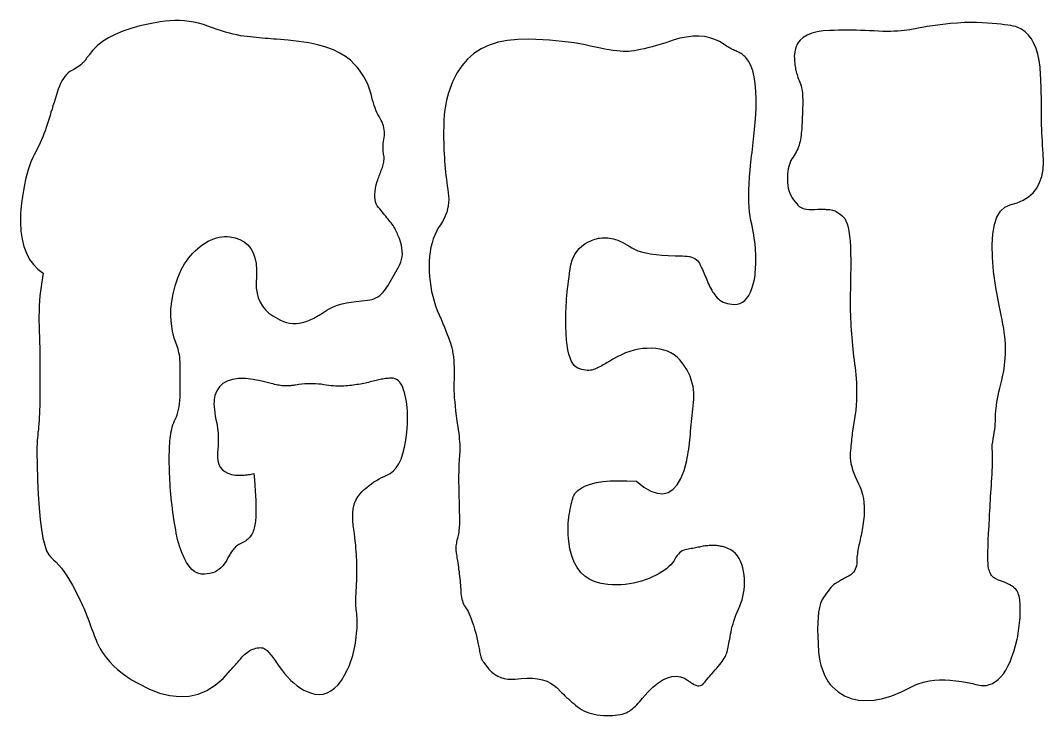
# Model space of a CAD drawing. Header units: millimetres. Extents: x 5 to 265, y 5 to 96.
# Drawn here: x 140 to 166.14, y 78.32 to 96.09 of the extents above; entities that cross this region are included whole.
import ezdxf

# ---------------------------------------------------------------- set-up
doc = ezdxf.new("R2010")
doc.units = ezdxf.units.MM

msp = doc.modelspace()

# ---------------------------------------------------------------- linework, layer by layer
at = {"layer": 'Schnitt'}
for points in [[(145.753, 84.468), (145.789, 84.472), (145.824, 84.477), (145.859, 84.482), (145.895, 84.489), (145.93, 84.497), (145.966, 84.505), (145.978, 84.347), (145.989, 84.199), (145.998, 84.063), (146.005, 83.938), (146.01, 83.824), (146.014, 83.721), (146.015, 83.629), (146.015, 83.548), (146.014, 83.478), (146.01, 83.419), (146.009, 83.371), (146.007, 83.324), (146.003, 83.279), (145.998, 83.235), (145.991, 83.192), (145.982, 83.151), (145.972, 83.111), (145.961, 83.072), (145.947, 83.034), (145.933, 82.998), (145.916, 82.964), (145.898, 82.931), (145.877, 82.901), (145.855, 82.872), (145.83, 82.846), (145.804, 82.821), (145.775, 82.799), (145.745, 82.778), (145.712, 82.76), (145.678, 82.743), (145.643, 82.727), (145.61, 82.71), (145.579, 82.692), (145.55, 82.672), (145.523, 82.652), (145.497, 82.63), (145.473, 82.608), (145.451, 82.584), (145.431, 82.559), (145.412, 82.533), (145.394, 82.506), (145.377, 82.48), (145.361, 82.453), (145.345, 82.427), (145.329, 82.4), (145.314, 82.373), (145.299, 82.347), (145.284, 82.32), (145.27, 82.294), (145.257, 82.267), (145.215, 82.204), (145.171, 82.147), (145.123, 82.097), (145.072, 82.054), (145.019, 82.018), (144.962, 81.988), (144.902, 81.965), (144.838, 81.948), (144.772, 81.938), (144.703, 81.935), (144.616, 81.935), (144.534, 81.956), (144.455, 81.996), (144.38, 82.055), (144.31, 82.134), (144.243, 82.232), (144.18, 82.35), (144.121, 82.488), (144.067, 82.645), (144.016, 82.821), (143.999, 82.901), (143.982, 82.984), (143.966, 83.067), (143.95, 83.152), (143.936, 83.239), (143.922, 83.327), (143.908, 83.417), (143.895, 83.509), (143.883, 83.602), (143.872, 83.696), (143.861, 83.791), (143.852, 83.885), (143.843, 83.977), (143.835, 84.068), (143.828, 84.159), (143.821, 84.248), (143.816, 84.336), (143.812, 84.423), (143.808, 84.509), (143.805, 84.594), (143.804, 84.677), (143.802, 84.758), (143.802, 84.837), (143.802, 84.914), (143.803, 84.99), (143.804, 85.063), (143.806, 85.134), (143.809, 85.203), (143.812, 85.271), (143.817, 85.336), (143.822, 85.399), (143.829, 85.461), (143.839, 85.522), (143.85, 85.58), (143.864, 85.638), (143.879, 85.693), (143.896, 85.748), (143.916, 85.8), (143.937, 85.851), (143.961, 85.901), (143.984, 85.952), (144.004, 86.009), (144.023, 86.071), (144.039, 86.138), (144.052, 86.211), (144.063, 86.289), (144.071, 86.372), (144.078, 86.461), (144.081, 86.555), (144.082, 86.654), (144.082, 87.23), (144.082, 87.296), (144.079, 87.359), (144.074, 87.42), (144.068, 87.479), (144.06, 87.535), (144.05, 87.589), (144.039, 87.641), (144.026, 87.691), (144.011, 87.739), (143.994, 87.784), (143.931, 87.963), (143.885, 88.145), (143.855, 88.33), (143.841, 88.518), (143.844, 88.709), (143.863, 88.904), (143.899, 89.101), (143.951, 89.302), (144.02, 89.505), (144.105, 89.712), (144.146, 89.79), (144.191, 89.865), (144.238, 89.937), (144.289, 90.006), (144.343, 90.072), (144.4, 90.135), (144.46, 90.194), (144.523, 90.251), (144.589, 90.304), (144.659, 90.355), (144.729, 90.401), (144.799, 90.441), (144.869, 90.475), (144.939, 90.504), (145.008, 90.526), (145.076, 90.543), (145.144, 90.555), (145.212, 90.56), (145.279, 90.56), (145.345, 90.554), (145.484, 90.528), (145.607, 90.485), (145.714, 90.425), (145.806, 90.348), (145.883, 90.255), (145.944, 90.145), (145.989, 90.017), (146.019, 89.873), (146.033, 89.713), (146.032, 89.535), (146.022, 89.385), (146.025, 89.244), (146.043, 89.113), (146.075, 88.992), (146.121, 88.881), (146.181, 88.78), (146.256, 88.688), (146.344, 88.606), (146.447, 88.534), (146.564, 88.471), (146.64, 88.427), (146.717, 88.391), (146.796, 88.365), (146.876, 88.347), (146.957, 88.338), (147.04, 88.338), (147.124, 88.347), (147.209, 88.365), (147.296, 88.391), (147.384, 88.427), (147.42, 88.441), (147.458, 88.458), (147.498, 88.478), (147.54, 88.5), (147.583, 88.524), (147.629, 88.551), (147.676, 88.58), (147.724, 88.611), (147.775, 88.645), (147.827, 88.682), (147.885, 88.718), (147.954, 88.752), (148.033, 88.784), (148.121, 88.813), (148.22, 88.84), (148.33, 88.864), (148.449, 88.886), (148.579, 88.905), (148.719, 88.922), (148.869, 88.937), (148.925, 88.944), (148.98, 88.956), (149.032, 88.974), (149.083, 88.997), (149.132, 89.025), (149.178, 89.059), (149.223, 89.098), (149.266, 89.142), (149.306, 89.192), (149.345, 89.247), (149.382, 89.305), (149.419, 89.363), (149.455, 89.422), (149.49, 89.481), (149.525, 89.54), (149.559, 89.6), (149.592, 89.661), (149.625, 89.722), (149.657, 89.783), (149.688, 89.845), (149.716, 89.908), (149.736, 89.974), (149.75, 90.043), (149.756, 90.114), (149.755, 90.188), (149.747, 90.265), (149.732, 90.344), (149.71, 90.426), (149.68, 90.511), (149.644, 90.598), (149.63, 90.634), (149.615, 90.669), (149.598, 90.704), (149.58, 90.738), (149.561, 90.773), (149.54, 90.807), (149.518, 90.841), (149.495, 90.875), (149.471, 90.909), (149.445, 90.942), (149.418, 90.975), (149.39, 91.01), (149.362, 91.045), (149.333, 91.08), (149.303, 91.116), (149.273, 91.153), (149.242, 91.191), (149.211, 91.229), (149.178, 91.268), (149.146, 91.307), (149.115, 91.35), (149.091, 91.398), (149.073, 91.451), (149.06, 91.51), (149.054, 91.573), (149.054, 91.642), (149.059, 91.717), (149.071, 91.797), (149.089, 91.882), (149.112, 91.972), (149.126, 92.008), (149.139, 92.043), (149.152, 92.079), (149.165, 92.114), (149.179, 92.149), (149.192, 92.185), (149.205, 92.22), (149.219, 92.256), (149.232, 92.291), (149.245, 92.327), (149.258, 92.362), (149.268, 92.397), (149.276, 92.432), (149.282, 92.467), (149.287, 92.501), (149.289, 92.535), (149.289, 92.569), (149.288, 92.603), (149.284, 92.637), (149.278, 92.67), (149.273, 92.704), (149.268, 92.74), (149.266, 92.778), (149.264, 92.817), (149.265, 92.859), (149.267, 92.902), (149.27, 92.946), (149.275, 92.993), (149.281, 93.041), (149.29, 93.091), (149.297, 93.142), (149.3, 93.192), (149.299, 93.242), (149.295, 93.292), (149.287, 93.34), (149.275, 93.389), (149.259, 93.437), (149.24, 93.485), (149.217, 93.532), (149.19, 93.579), (149.162, 93.627), (149.134, 93.678), (149.108, 93.732), (149.083, 93.79), (149.06, 93.85), (149.037, 93.914), (149.015, 93.98), (148.995, 94.05), (148.975, 94.123), (148.957, 94.199), (148.937, 94.277), (148.912, 94.354), (148.882, 94.431), (148.847, 94.508), (148.808, 94.584), (148.763, 94.66), (148.714, 94.737), (148.659, 94.812), (148.6, 94.888), (148.536, 94.964), (148.432, 95.07), (148.308, 95.167), (148.161, 95.254), (147.994, 95.332), (147.805, 95.401), (147.595, 95.461), (147.364, 95.511), (147.111, 95.552), (146.837, 95.584), (146.542, 95.606), (146.471, 95.611), (146.398, 95.616), (146.325, 95.621), (146.251, 95.627), (146.176, 95.634), (146.101, 95.641), (146.024, 95.648), (145.946, 95.656), (145.868, 95.664), (145.789, 95.673), (145.707, 95.683), (145.621, 95.697), (145.531, 95.715), (145.438, 95.736), (145.34, 95.761), (145.238, 95.79), (145.132, 95.822), (145.023, 95.857), (144.909, 95.896), (144.791, 95.939), (144.672, 95.98), (144.551, 96.014), (144.431, 96.042), (144.309, 96.063), (144.188, 96.077), (144.066, 96.085), (143.943, 96.086), (143.82, 96.08), (143.697, 96.068), (143.573, 96.049), (143.303, 96.001), (143.053, 95.945), (142.823, 95.88), (142.612, 95.808), (142.421, 95.728), (142.249, 95.64), (142.096, 95.544), (141.963, 95.44), (141.85, 95.327), (141.756, 95.207), (141.743, 95.19), (141.729, 95.172), (141.716, 95.154), (141.703, 95.136), (141.689, 95.119), (141.676, 95.101), (141.663, 95.083), (141.649, 95.065), (141.636, 95.048), (141.623, 95.03), (141.608, 95.012), (141.589, 94.993), (141.567, 94.973), (141.541, 94.952), (141.512, 94.93), (141.479, 94.908), (141.443, 94.884), (141.403, 94.86), (141.36, 94.835), (141.313, 94.808), (141.265, 94.779), (141.22, 94.743), (141.176, 94.702), (141.135, 94.654), (141.097, 94.601), (141.06, 94.541), (141.026, 94.476), (140.994, 94.404), (140.964, 94.327), (140.936, 94.243), (140.909, 94.157), (140.883, 94.072), (140.857, 93.988), (140.831, 93.905), (140.806, 93.822), (140.78, 93.741), (140.755, 93.66), (140.73, 93.58), (140.706, 93.502), (140.681, 93.424), (140.656, 93.346), (140.629, 93.268), (140.6, 93.191), (140.569, 93.113), (140.537, 93.036), (140.503, 92.958), (140.467, 92.881), (140.429, 92.803), (140.39, 92.726), (140.349, 92.648), (140.308, 92.566), (140.269, 92.475), (140.231, 92.374), (140.196, 92.265), (140.163, 92.147), (140.132, 92.019), (140.103, 91.883), (140.076, 91.737), (140.051, 91.582), (140.027, 91.418), (140.005, 91.161), (140, 90.921), (140.012, 90.698), (140.042, 90.493), (140.088, 90.305), (140.152, 90.134), (140.234, 89.98), (140.332, 89.844), (140.448, 89.725), (140.581, 89.623), (140.56, 89.515), (140.542, 89.404), (140.525, 89.288), (140.511, 89.17), (140.498, 89.047), (140.488, 88.921), (140.481, 88.792), (140.475, 88.659), (140.472, 88.523), (140.471, 88.383), (140.475, 88.294), (140.479, 88.204), (140.482, 88.113), (140.485, 88.021), (140.487, 87.928), (140.489, 87.835), (140.491, 87.74), (140.492, 87.645), (140.493, 87.549), (140.493, 87.452), (140.493, 86.433), (140.492, 86.328), (140.491, 86.228), (140.489, 86.131), (140.486, 86.037), (140.482, 85.948), (140.477, 85.862), (140.471, 85.78), (140.464, 85.702), (140.457, 85.628), (140.448, 85.557), (140.44, 85.488), (140.433, 85.415), (140.428, 85.34), (140.424, 85.263), (140.421, 85.184), (140.419, 85.101), (140.419, 85.017), (140.42, 84.93), (140.423, 84.841), (140.426, 84.749), (140.438, 84.338), (140.455, 83.965), (140.477, 83.631), (140.504, 83.334), (140.537, 83.076), (140.575, 82.855), (140.619, 82.673), (140.667, 82.529), (140.721, 82.423), (140.781, 82.356), (140.848, 82.302), (140.915, 82.239), (140.982, 82.165), (141.05, 82.083), (141.119, 81.99), (141.188, 81.888), (141.257, 81.776), (141.327, 81.654), (141.397, 81.522), (141.468, 81.381), (141.498, 81.318), (141.528, 81.256), (141.558, 81.193), (141.587, 81.129), (141.615, 81.065), (141.642, 81), (141.669, 80.935), (141.695, 80.87), (141.72, 80.804), (141.745, 80.738), (141.769, 80.672), (141.793, 80.608), (141.817, 80.545), (141.84, 80.483), (141.864, 80.422), (141.887, 80.363), (141.91, 80.305), (141.933, 80.249), (141.955, 80.194), (141.977, 80.14), (142.039, 80.022), (142.11, 79.908), (142.19, 79.799), (142.279, 79.693), (142.376, 79.591), (142.483, 79.494), (142.598, 79.4), (142.722, 79.31), (142.855, 79.224), (142.997, 79.143), (143.28, 78.998), (143.552, 78.894), (143.815, 78.828), (144.067, 78.802), (144.31, 78.816), (144.542, 78.869), (144.763, 78.961), (144.975, 79.093), (145.176, 79.264), (145.368, 79.475), (145.398, 79.51), (145.429, 79.546), (145.46, 79.58), (145.49, 79.615), (145.52, 79.65), (145.55, 79.684), (145.579, 79.718), (145.609, 79.752), (145.638, 79.785), (145.667, 79.818), (145.696, 79.851), (145.727, 79.881), (145.758, 79.908), (145.791, 79.934), (145.825, 79.957), (145.859, 79.978), (145.895, 79.997), (145.933, 80.013), (145.971, 80.028), (146.01, 80.04), (146.049, 80.049), (146.087, 80.054), (146.123, 80.055), (146.157, 80.052), (146.19, 80.046), (146.222, 80.035), (146.251, 80.02), (146.28, 80.001), (146.306, 79.978), (146.331, 79.951), (146.356, 79.922), (146.381, 79.892), (146.406, 79.86), (146.431, 79.827), (146.456, 79.794), (146.482, 79.759), (146.507, 79.723), (146.534, 79.686), (146.56, 79.647), (146.586, 79.608), (146.666, 79.497), (146.747, 79.395), (146.828, 79.302), (146.909, 79.218), (146.991, 79.143), (147.073, 79.076), (147.156, 79.019), (147.239, 78.97), (147.322, 78.93), (147.406, 78.899), (147.519, 78.869), (147.629, 78.859), (147.734, 78.869), (147.835, 78.899), (147.932, 78.949), (148.026, 79.019), (148.115, 79.108), (148.2, 79.218), (148.282, 79.348), (148.359, 79.497), (148.389, 79.565), (148.417, 79.634), (148.443, 79.705), (148.467, 79.777), (148.489, 79.852), (148.509, 79.928), (148.527, 80.006), (148.543, 80.086), (148.557, 80.167), (148.569, 80.251), (148.58, 80.333), (148.588, 80.412), (148.595, 80.488), (148.6, 80.561), (148.603, 80.63), (148.604, 80.696), (148.604, 80.759), (148.601, 80.818), (148.597, 80.874), (148.592, 80.926), (148.585, 80.976), (148.58, 81.025), (148.576, 81.071), (148.572, 81.116), (148.569, 81.159), (148.568, 81.2), (148.567, 81.24), (148.567, 81.277), (148.568, 81.313), (148.569, 81.347), (148.572, 81.381), (148.574, 81.417), (148.576, 81.453), (148.578, 81.491), (148.58, 81.53), (148.583, 81.571), (148.585, 81.613), (148.587, 81.656), (148.589, 81.7), (148.592, 81.746), (148.594, 81.794), (148.595, 81.843), (148.596, 81.894), (148.597, 81.947), (148.597, 82.001), (148.597, 82.057), (148.596, 82.115), (148.595, 82.175), (148.594, 82.237), (148.592, 82.3), (148.589, 82.367), (148.584, 82.438), (148.579, 82.515), (148.572, 82.596), (148.564, 82.682), (148.554, 82.774), (148.543, 82.869), (148.531, 82.97), (148.518, 83.076), (148.503, 83.187), (148.491, 83.297), (148.487, 83.401), (148.49, 83.501), (148.501, 83.594), (148.52, 83.682), (148.545, 83.765), (148.579, 83.842), (148.62, 83.913), (148.668, 83.979), (148.725, 84.04), (148.785, 84.096), (148.846, 84.149), (148.907, 84.198), (148.969, 84.245), (149.032, 84.289), (149.095, 84.329), (149.16, 84.367), (149.224, 84.401), (149.29, 84.432), (149.356, 84.461), (149.445, 84.506), (149.526, 84.57), (149.599, 84.653), (149.664, 84.755), (149.722, 84.876), (149.771, 85.016), (149.812, 85.176), (149.845, 85.354), (149.871, 85.551), (149.888, 85.768), (149.891, 85.856), (149.892, 85.942), (149.89, 86.027), (149.886, 86.11), (149.88, 86.192), (149.871, 86.272), (149.859, 86.35), (149.845, 86.427), (149.829, 86.503), (149.81, 86.577), (149.789, 86.646), (149.766, 86.708), (149.739, 86.763), (149.711, 86.811), (149.68, 86.851), (149.647, 86.884), (149.611, 86.909), (149.573, 86.928), (149.532, 86.939), (149.489, 86.942), (149.458, 86.942), (149.426, 86.941), (149.394, 86.938), (149.361, 86.935), (149.328, 86.931), (149.295, 86.926), (149.261, 86.921), (149.227, 86.914), (149.192, 86.906), (149.157, 86.898), (149.121, 86.889), (149.084, 86.88), (149.047, 86.871), (149.009, 86.863), (148.971, 86.854), (148.932, 86.845), (148.892, 86.836), (148.852, 86.827), (148.811, 86.818), (148.769, 86.809), (148.726, 86.801), (148.683, 86.793), (148.64, 86.785), (148.595, 86.777), (148.55, 86.771), (148.504, 86.764), (148.458, 86.758), (148.411, 86.753), (148.363, 86.748), (148.315, 86.743), (148.265, 86.739), (148.214, 86.737), (148.161, 86.737), (148.107, 86.738), (148.051, 86.74), (147.994, 86.744), (147.935, 86.75), (147.875, 86.757), (147.813, 86.766), (147.75, 86.776), (147.685, 86.786), (147.618, 86.793), (147.55, 86.798), (147.48, 86.801), (147.409, 86.801), (147.336, 86.799), (147.262, 86.794), (147.186, 86.787), (147.108, 86.777), (147.029, 86.765), (147.003, 86.761), (146.976, 86.757), (146.95, 86.754), (146.923, 86.751), (146.896, 86.748), (146.87, 86.746), (146.843, 86.745), (146.817, 86.744), (146.79, 86.743), (146.764, 86.743), (146.736, 86.744), (146.707, 86.746), (146.676, 86.749), (146.643, 86.754), (146.608, 86.76), (146.572, 86.767), (146.534, 86.775), (146.494, 86.785), (146.452, 86.797), (146.409, 86.809), (146.167, 86.87), (145.947, 86.91), (145.749, 86.93), (145.572, 86.93), (145.417, 86.909), (145.284, 86.868), (145.173, 86.806), (145.083, 86.724), (145.015, 86.622), (144.969, 86.499), (144.957, 86.452), (144.949, 86.4), (144.945, 86.342), (144.944, 86.279), (144.947, 86.211), (144.953, 86.138), (144.963, 86.059), (144.976, 85.974), (144.993, 85.885), (145.013, 85.79), (145.025, 85.731), (145.035, 85.668), (145.043, 85.601), (145.048, 85.531), (145.052, 85.458), (145.053, 85.381), (145.052, 85.3), (145.048, 85.216), (145.043, 85.128), (145.035, 85.037), (145.033, 84.927), (145.044, 84.829), (145.068, 84.743), (145.106, 84.668), (145.157, 84.605), (145.221, 84.553), (145.299, 84.512), (145.39, 84.484), (145.494, 84.466), (145.611, 84.461), (145.647, 84.461), (145.682, 84.462), (145.718, 84.465)], [(165.619, 91.49), (165.754, 91.575), (165.869, 91.679), (165.964, 91.8), (166.038, 91.94), (166.091, 92.098), (166.124, 92.274), (166.137, 92.469), (166.13, 92.681), (166.121, 92.787), (166.114, 92.893), (166.107, 92.998), (166.101, 93.103), (166.096, 93.208), (166.092, 93.311), (166.089, 93.415), (166.087, 93.518), (166.086, 93.621), (166.085, 93.723), (166.085, 93.824), (166.085, 93.925), (166.083, 94.024), (166.082, 94.123), (166.08, 94.221), (166.077, 94.318), (166.075, 94.414), (166.071, 94.51), (166.067, 94.604), (166.063, 94.698), (166.049, 94.889), (166.025, 95.065), (165.991, 95.226), (165.946, 95.371), (165.892, 95.501), (165.827, 95.615), (165.751, 95.714), (165.666, 95.797), (165.571, 95.864), (165.465, 95.916), (165.42, 95.929), (165.365, 95.942), (165.3, 95.954), (165.226, 95.966), (165.141, 95.977), (165.046, 95.988), (164.941, 95.999), (164.827, 96.009), (164.702, 96.018), (164.568, 96.027), (164.423, 96.033), (164.27, 96.034), (164.108, 96.03), (163.937, 96.02), (163.756, 96.005), (163.566, 95.985), (163.368, 95.959), (163.16, 95.928), (162.943, 95.892), (162.717, 95.85), (162.648, 95.838), (162.575, 95.827), (162.496, 95.819), (162.412, 95.813), (162.324, 95.808), (162.231, 95.806), (162.133, 95.806), (162.03, 95.807), (161.922, 95.811), (161.809, 95.817), (161.694, 95.823), (161.579, 95.828), (161.465, 95.832), (161.352, 95.834), (161.238, 95.836), (161.126, 95.837), (161.013, 95.836), (160.901, 95.834), (160.79, 95.832), (160.679, 95.828), (160.506, 95.817), (160.352, 95.794), (160.215, 95.759), (160.097, 95.711), (159.997, 95.65), (159.916, 95.578), (159.852, 95.493), (159.807, 95.395), (159.779, 95.285), (159.77, 95.163), (159.771, 95.132), (159.772, 95.1), (159.773, 95.069), (159.776, 95.037), (159.779, 95.005), (159.782, 94.973), (159.787, 94.94), (159.792, 94.908), (159.797, 94.875), (159.804, 94.842), (159.811, 94.808), (159.819, 94.773), (159.829, 94.738), (159.839, 94.702), (159.851, 94.664), (159.863, 94.626), (159.877, 94.587), (159.892, 94.547), (159.908, 94.507), (159.925, 94.465), (159.942, 94.418), (159.956, 94.363), (159.967, 94.298), (159.975, 94.224), (159.981, 94.141), (159.984, 94.049), (159.984, 93.948), (159.982, 93.837), (159.977, 93.718), (159.97, 93.59), (159.969, 93.532), (159.968, 93.476), (159.966, 93.42), (159.963, 93.365), (159.959, 93.31), (159.954, 93.256), (159.948, 93.203), (159.941, 93.15), (159.934, 93.098), (159.925, 93.047), (159.916, 92.996), (159.904, 92.947), (159.89, 92.899), (159.874, 92.852), (159.856, 92.806), (159.836, 92.761), (159.815, 92.717), (159.791, 92.675), (159.765, 92.633), (159.737, 92.593), (159.71, 92.551), (159.685, 92.506), (159.664, 92.457), (159.645, 92.405), (159.629, 92.349), (159.616, 92.29), (159.606, 92.227), (159.599, 92.16), (159.595, 92.09), (159.593, 92.017), (159.596, 91.943), (159.603, 91.871), (159.615, 91.802), (159.632, 91.736), (159.654, 91.673), (159.681, 91.612), (159.713, 91.554), (159.749, 91.499), (159.79, 91.446), (159.837, 91.396), (159.862, 91.363), (159.894, 91.334), (159.931, 91.31), (159.975, 91.29), (160.025, 91.274), (160.081, 91.263), (160.144, 91.257), (160.213, 91.254), (160.288, 91.257), (160.369, 91.263), (160.4, 91.263), (160.431, 91.263), (160.462, 91.262), (160.493, 91.261), (160.524, 91.26), (160.555, 91.259), (160.586, 91.258), (160.617, 91.256), (160.648, 91.254), (160.679, 91.252), (160.71, 91.248), (160.742, 91.241), (160.775, 91.23), (160.808, 91.217), (160.842, 91.199), (160.877, 91.179), (160.912, 91.155), (160.948, 91.128), (160.985, 91.098), (161.022, 91.064), (161.058, 91.021), (161.09, 90.963), (161.118, 90.89), (161.143, 90.801), (161.164, 90.698), (161.18, 90.58), (161.194, 90.446), (161.203, 90.298), (161.209, 90.134), (161.211, 89.956), (161.211, 89.876), (161.21, 89.795), (161.21, 89.713), (161.209, 89.63), (161.208, 89.546), (161.207, 89.461), (161.205, 89.376), (161.204, 89.289), (161.202, 89.202), (161.2, 89.114), (161.198, 89.025), (161.197, 88.934), (161.197, 88.843), (161.198, 88.75), (161.2, 88.657), (161.202, 88.562), (161.206, 88.466), (161.21, 88.369), (161.215, 88.271), (161.222, 88.172), (161.229, 88.073), (161.236, 87.974), (161.245, 87.877), (161.254, 87.78), (161.263, 87.685), (161.274, 87.59), (161.285, 87.496), (161.296, 87.403), (161.308, 87.311), (161.321, 87.219), (161.334, 87.127), (161.344, 87.03), (161.351, 86.93), (161.357, 86.826), (161.36, 86.718), (161.361, 86.606), (161.36, 86.491), (161.357, 86.372), (161.351, 86.249), (161.344, 86.122), (161.255, 85.591), (161.25, 85.541), (161.246, 85.491), (161.241, 85.438), (161.235, 85.385), (161.23, 85.33), (161.224, 85.274), (161.218, 85.217), (161.212, 85.158), (161.206, 85.098), (161.2, 85.037), (161.196, 84.973), (161.197, 84.906), (161.205, 84.835), (161.217, 84.76), (161.236, 84.682), (161.259, 84.601), (161.289, 84.516), (161.324, 84.427), (161.364, 84.335), (161.41, 84.239), (161.451, 84.153), (161.485, 84.062), (161.513, 83.966), (161.534, 83.867), (161.549, 83.763), (161.556, 83.654), (161.557, 83.541), (161.552, 83.424), (161.54, 83.302), (161.521, 83.175), (161.512, 83.123), (161.503, 83.07), (161.493, 83.019), (161.484, 82.968), (161.474, 82.918), (161.464, 82.868), (161.453, 82.819), (161.443, 82.771), (161.432, 82.724), (161.421, 82.677), (161.411, 82.631), (161.401, 82.585), (161.393, 82.54), (161.386, 82.496), (161.38, 82.453), (161.375, 82.41), (161.371, 82.367), (161.368, 82.326), (161.366, 82.285), (161.366, 82.245), (161.363, 82.193), (161.356, 82.145), (161.344, 82.099), (161.327, 82.057), (161.305, 82.018), (161.278, 81.982), (161.246, 81.949), (161.21, 81.919), (161.168, 81.892), (161.122, 81.868), (161.099, 81.855), (161.076, 81.841), (161.053, 81.827), (161.028, 81.813), (161.003, 81.799), (160.977, 81.784), (160.951, 81.77), (160.923, 81.755), (160.896, 81.739), (160.867, 81.724), (160.838, 81.706), (160.807, 81.684), (160.775, 81.657), (160.741, 81.625), (160.707, 81.588), (160.67, 81.547), (160.633, 81.502), (160.594, 81.451), (160.554, 81.396), (160.513, 81.336), (160.474, 81.267), (160.44, 81.181), (160.413, 81.08), (160.392, 80.964), (160.377, 80.832), (160.368, 80.685), (160.365, 80.522), (160.367, 80.344), (160.376, 80.15), (160.391, 79.94), (160.406, 79.824), (160.426, 79.713), (160.451, 79.609), (160.479, 79.511), (160.513, 79.42), (160.55, 79.334), (160.592, 79.255), (160.639, 79.182), (160.69, 79.115), (160.745, 79.054), (160.893, 78.926), (161.053, 78.827), (161.225, 78.756), (161.408, 78.714), (161.604, 78.7), (161.812, 78.714), (162.031, 78.756), (162.263, 78.827), (162.506, 78.926), (162.762, 79.054), (162.87, 79.103), (162.983, 79.144), (163.101, 79.178), (163.223, 79.203), (163.349, 79.22), (163.48, 79.23), (163.615, 79.231), (163.754, 79.224), (163.898, 79.21), (164.047, 79.187), (164.095, 79.178), (164.143, 79.169), (164.19, 79.16), (164.237, 79.152), (164.282, 79.143), (164.327, 79.134), (164.372, 79.125), (164.416, 79.116), (164.459, 79.107), (164.501, 79.098), (164.543, 79.091), (164.585, 79.088), (164.626, 79.088), (164.668, 79.091), (164.709, 79.098), (164.75, 79.109), (164.79, 79.123), (164.831, 79.141), (164.871, 79.162), (164.911, 79.187), (164.98, 79.242), (165.047, 79.308), (165.11, 79.387), (165.17, 79.478), (165.227, 79.58), (165.281, 79.695), (165.331, 79.821), (165.379, 79.96), (165.424, 80.11), (165.465, 80.273), (165.478, 80.343), (165.489, 80.413), (165.5, 80.482), (165.509, 80.551), (165.518, 80.619), (165.525, 80.686), (165.531, 80.753), (165.536, 80.819), (165.54, 80.884), (165.543, 80.949), (165.544, 81.011), (165.544, 81.071), (165.542, 81.128), (165.539, 81.183), (165.534, 81.234), (165.528, 81.282), (165.52, 81.328), (165.511, 81.37), (165.5, 81.41), (165.487, 81.447), (165.471, 81.482), (165.451, 81.515), (165.425, 81.547), (165.395, 81.578), (165.36, 81.608), (165.32, 81.636), (165.275, 81.663), (165.225, 81.688), (165.17, 81.712), (165.11, 81.735), (165.084, 81.744), (165.059, 81.753), (165.034, 81.763), (165.009, 81.772), (164.986, 81.782), (164.963, 81.792), (164.941, 81.803), (164.919, 81.813), (164.898, 81.824), (164.878, 81.835), (164.858, 81.847), (164.84, 81.863), (164.823, 81.881), (164.807, 81.902), (164.792, 81.926), (164.778, 81.953), (164.765, 81.983), (164.754, 82.016), (164.743, 82.051), (164.734, 82.09), (164.726, 82.138), (164.72, 82.205), (164.717, 82.289), (164.716, 82.391), (164.717, 82.511), (164.72, 82.648), (164.726, 82.803), (164.734, 82.976), (164.744, 83.167), (164.756, 83.375), (164.76, 83.464), (164.765, 83.553), (164.77, 83.644), (164.775, 83.735), (164.781, 83.826), (164.786, 83.919), (164.792, 84.012), (164.798, 84.105), (164.805, 84.199), (164.811, 84.294), (164.817, 84.39), (164.822, 84.485), (164.826, 84.579), (164.829, 84.674), (164.831, 84.768), (164.831, 84.862), (164.831, 84.956), (164.829, 85.05), (164.826, 85.143), (164.822, 85.236), (164.839, 85.319), (164.854, 85.4), (164.868, 85.479), (164.879, 85.555), (164.889, 85.629), (164.897, 85.701), (164.903, 85.771), (164.907, 85.839), (164.91, 85.904), (164.911, 85.967), (164.912, 86.031), (164.916, 86.099), (164.923, 86.171), (164.932, 86.247), (164.944, 86.327), (164.959, 86.411), (164.976, 86.499), (164.996, 86.591), (165.019, 86.687), (165.044, 86.787), (165.069, 86.888), (165.091, 86.988), (165.111, 87.086), (165.127, 87.183), (165.141, 87.277), (165.152, 87.371), (165.16, 87.463), (165.165, 87.553), (165.167, 87.642), (165.166, 87.729), (165.162, 87.817), (165.156, 87.91), (165.146, 88.007), (165.134, 88.108), (165.119, 88.214), (165.101, 88.323), (165.08, 88.437), (165.056, 88.555), (165.029, 88.677), (165, 88.804), (164.919, 89.256), (164.862, 89.665), (164.83, 90.031), (164.822, 90.353), (164.839, 90.632), (164.88, 90.867), (164.945, 91.059), (165.035, 91.207), (165.149, 91.312), (165.288, 91.374), (165.464, 91.423)], [(151.208, 83.098), (151.203, 83.054), (151.197, 83.01), (151.19, 82.967), (151.182, 82.925), (151.172, 82.883), (151.162, 82.843), (151.152, 82.804), (151.143, 82.766), (151.136, 82.728), (151.13, 82.692), (151.126, 82.658), (151.123, 82.624), (151.122, 82.591), (151.123, 82.559), (151.125, 82.529), (151.129, 82.5), (151.133, 82.469), (151.138, 82.436), (151.144, 82.399), (151.15, 82.36), (151.156, 82.317), (151.163, 82.271), (151.171, 82.222), (151.178, 82.17), (151.187, 82.115), (151.195, 82.056), (151.204, 81.997), (151.212, 81.938), (151.219, 81.88), (151.225, 81.822), (151.231, 81.766), (151.236, 81.709), (151.241, 81.654), (151.245, 81.599), (151.248, 81.545), (151.251, 81.491), (151.254, 81.439), (151.259, 81.389), (151.267, 81.341), (151.277, 81.295), (151.289, 81.25), (151.304, 81.208), (151.32, 81.168), (151.339, 81.13), (151.36, 81.094), (151.383, 81.059), (151.408, 81.022), (151.434, 80.976), (151.46, 80.923), (151.486, 80.861), (151.514, 80.791), (151.542, 80.712), (151.57, 80.626), (151.6, 80.531), (151.63, 80.428), (151.66, 80.317), (151.669, 80.273), (151.678, 80.23), (151.686, 80.188), (151.694, 80.147), (151.702, 80.107), (151.71, 80.067), (151.717, 80.029), (151.724, 79.991), (151.731, 79.954), (151.738, 79.918), (151.745, 79.884), (151.753, 79.852), (151.761, 79.822), (151.77, 79.794), (151.78, 79.769), (151.79, 79.745), (151.801, 79.724), (151.812, 79.705), (151.825, 79.689), (151.838, 79.674), (151.902, 79.583), (151.969, 79.502), (152.04, 79.432), (152.114, 79.373), (152.192, 79.325), (152.274, 79.289), (152.359, 79.263), (152.448, 79.249), (152.54, 79.246), (152.635, 79.253), (152.795, 79.27), (152.944, 79.277), (153.083, 79.272), (153.213, 79.257), (153.333, 79.231), (153.444, 79.195), (153.544, 79.148), (153.635, 79.09), (153.716, 79.022), (153.788, 78.943), (153.828, 78.903), (153.869, 78.863), (153.911, 78.824), (153.954, 78.784), (153.998, 78.744), (154.043, 78.704), (154.089, 78.664), (154.135, 78.624), (154.183, 78.584), (154.231, 78.544), (154.281, 78.506), (154.335, 78.472), (154.393, 78.441), (154.454, 78.413), (154.519, 78.389), (154.587, 78.369), (154.659, 78.352), (154.734, 78.339), (154.813, 78.329), (154.896, 78.323), (154.978, 78.32), (155.055, 78.319), (155.128, 78.321), (155.197, 78.326), (155.261, 78.334), (155.321, 78.344), (155.376, 78.357), (155.427, 78.372), (155.474, 78.391), (155.516, 78.411), (155.556, 78.435), (155.595, 78.461), (155.634, 78.49), (155.672, 78.521), (155.71, 78.555), (155.747, 78.592), (155.784, 78.632), (155.821, 78.674), (155.857, 78.719), (155.893, 78.766), (156.028, 78.918), (156.159, 79.046), (156.287, 79.15), (156.41, 79.23), (156.53, 79.287), (156.645, 79.319), (156.757, 79.327), (156.864, 79.312), (156.968, 79.273), (157.067, 79.209), (157.119, 79.169), (157.168, 79.136), (157.214, 79.11), (157.257, 79.092), (157.297, 79.082), (157.334, 79.079), (157.369, 79.084), (157.4, 79.096), (157.429, 79.115), (157.455, 79.143), (157.48, 79.174), (157.507, 79.208), (157.536, 79.243), (157.566, 79.279), (157.599, 79.317), (157.633, 79.357), (157.669, 79.398), (157.707, 79.44), (157.746, 79.485), (157.787, 79.53), (157.828, 79.576), (157.865, 79.62), (157.899, 79.663), (157.929, 79.704), (157.956, 79.744), (157.98, 79.782), (158, 79.818), (158.018, 79.853), (158.031, 79.886), (158.042, 79.918), (158.051, 79.951), (158.06, 79.987), (158.07, 80.026), (158.079, 80.069), (158.089, 80.115), (158.099, 80.164), (158.109, 80.217), (158.12, 80.273), (158.131, 80.332), (158.142, 80.395), (158.154, 80.46), (158.169, 80.526), (158.186, 80.594), (158.206, 80.664), (158.228, 80.735), (158.252, 80.808), (158.279, 80.882), (158.308, 80.958), (158.34, 81.036), (158.374, 81.115), (158.407, 81.195), (158.435, 81.278), (158.458, 81.362), (158.475, 81.448), (158.488, 81.536), (158.495, 81.625), (158.498, 81.717), (158.495, 81.81), (158.487, 81.904), (158.474, 82.001), (158.455, 82.095), (158.43, 82.182), (158.399, 82.262), (158.361, 82.334), (158.316, 82.4), (158.265, 82.458), (158.208, 82.51), (158.144, 82.554), (158.074, 82.591), (157.998, 82.621), (157.967, 82.63), (157.936, 82.637), (157.905, 82.644), (157.874, 82.65), (157.843, 82.655), (157.812, 82.659), (157.781, 82.662), (157.75, 82.664), (157.718, 82.665), (157.687, 82.666), (157.656, 82.665), (157.625, 82.664), (157.594, 82.663), (157.563, 82.66), (157.532, 82.658), (157.501, 82.654), (157.47, 82.65), (157.439, 82.645), (157.408, 82.639), (157.377, 82.633), (157.346, 82.626), (157.313, 82.619), (157.28, 82.613), (157.246, 82.606), (157.211, 82.599), (157.175, 82.593), (157.138, 82.586), (157.101, 82.579), (157.062, 82.573), (157.023, 82.566), (156.984, 82.557), (156.946, 82.544), (156.909, 82.525), (156.874, 82.502), (156.84, 82.475), (156.807, 82.442), (156.776, 82.406), (156.746, 82.364), (156.718, 82.318), (156.69, 82.267), (156.656, 82.219), (156.615, 82.171), (156.568, 82.125), (156.515, 82.079), (156.455, 82.034), (156.389, 81.99), (156.316, 81.947), (156.237, 81.905), (156.151, 81.864), (156.059, 81.824), (155.963, 81.786), (155.864, 81.754), (155.764, 81.726), (155.662, 81.703), (155.558, 81.685), (155.451, 81.672), (155.343, 81.664), (155.233, 81.661), (155.121, 81.662), (155.006, 81.669), (154.837, 81.692), (154.683, 81.734), (154.544, 81.796), (154.421, 81.878), (154.314, 81.979), (154.222, 82.099), (154.146, 82.239), (154.085, 82.399), (154.039, 82.578), (154.009, 82.777), (154.001, 82.856), (153.996, 82.934), (153.993, 83.012), (153.992, 83.089), (153.993, 83.164), (153.996, 83.239), (154.001, 83.313), (154.009, 83.386), (154.019, 83.459), (154.031, 83.53), (154.045, 83.598), (154.058, 83.662), (154.071, 83.721), (154.085, 83.775), (154.098, 83.824), (154.111, 83.868), (154.124, 83.907), (154.138, 83.941), (154.151, 83.971), (154.164, 83.995), (154.236, 84.07), (154.327, 84.135), (154.436, 84.191), (154.565, 84.236), (154.713, 84.272), (154.88, 84.298), (155.066, 84.315), (155.27, 84.321), (155.494, 84.318), (155.738, 84.306), (155.926, 84.159), (156.101, 84.057), (156.263, 84), (156.411, 83.986), (156.546, 84.017), (156.668, 84.093), (156.777, 84.212), (156.872, 84.376), (156.954, 84.585), (157.023, 84.837), (157.036, 84.909), (157.048, 84.981), (157.06, 85.054), (157.071, 85.128), (157.081, 85.203), (157.091, 85.279), (157.1, 85.355), (157.108, 85.433), (157.115, 85.511), (157.122, 85.591), (157.129, 85.671), (157.136, 85.751), (157.143, 85.831), (157.151, 85.912), (157.158, 85.992), (157.166, 86.073), (157.174, 86.154), (157.183, 86.236), (157.191, 86.318), (157.2, 86.399), (157.206, 86.482), (157.205, 86.565), (157.198, 86.648), (157.184, 86.733), (157.164, 86.818), (157.138, 86.903), (157.105, 86.99), (157.065, 87.077), (157.02, 87.164), (156.967, 87.253), (156.909, 87.337), (156.845, 87.413), (156.775, 87.48), (156.7, 87.538), (156.618, 87.588), (156.531, 87.629), (156.438, 87.661), (156.34, 87.685), (156.235, 87.7), (156.125, 87.707), (156.013, 87.705), (155.901, 87.697), (155.789, 87.681), (155.679, 87.657), (155.569, 87.626), (155.459, 87.588), (155.351, 87.543), (155.243, 87.491), (155.135, 87.431), (155.029, 87.363), (154.993, 87.342), (154.958, 87.32), (154.922, 87.3), (154.887, 87.28), (154.851, 87.261), (154.816, 87.242), (154.78, 87.225), (154.745, 87.207), (154.709, 87.191), (154.674, 87.175), (154.638, 87.161), (154.6, 87.151), (154.561, 87.144), (154.52, 87.141), (154.477, 87.142), (154.433, 87.146), (154.388, 87.153), (154.341, 87.164), (154.292, 87.179), (154.242, 87.197), (154.193, 87.224), (154.148, 87.264), (154.108, 87.318), (154.072, 87.385), (154.04, 87.466), (154.012, 87.56), (153.988, 87.668), (153.969, 87.789), (153.954, 87.924), (153.943, 88.072), (153.939, 88.14), (153.936, 88.208), (153.933, 88.278), (153.932, 88.349), (153.932, 88.421), (153.932, 88.495), (153.933, 88.57), (153.936, 88.647), (153.939, 88.725), (153.943, 88.804), (153.948, 88.885), (153.954, 88.968), (153.961, 89.055), (153.969, 89.144), (153.979, 89.236), (153.989, 89.33), (154.001, 89.427), (154.014, 89.527), (154.028, 89.629), (154.042, 89.734), (154.062, 89.837), (154.089, 89.934), (154.124, 90.023), (154.167, 90.107), (154.217, 90.183), (154.275, 90.253), (154.341, 90.316), (154.415, 90.372), (154.496, 90.422), (154.585, 90.465), (154.63, 90.482), (154.675, 90.496), (154.72, 90.508), (154.766, 90.517), (154.812, 90.524), (154.859, 90.528), (154.906, 90.53), (154.954, 90.529), (155.002, 90.526), (155.051, 90.521), (155.1, 90.512), (155.151, 90.5), (155.204, 90.485), (155.258, 90.466), (155.314, 90.443), (155.371, 90.417), (155.43, 90.387), (155.49, 90.354), (155.552, 90.317), (155.616, 90.277), (155.686, 90.237), (155.77, 90.201), (155.867, 90.17), (155.977, 90.142), (156.1, 90.119), (156.237, 90.1), (156.386, 90.086), (156.548, 90.075), (156.723, 90.069), (156.912, 90.067), (156.976, 90.065), (157.036, 90.059), (157.09, 90.05), (157.141, 90.036), (157.186, 90.02), (157.227, 89.999), (157.263, 89.974), (157.295, 89.946), (157.322, 89.914), (157.344, 89.878), (157.364, 89.84), (157.383, 89.801), (157.403, 89.761), (157.422, 89.721), (157.441, 89.679), (157.46, 89.636), (157.478, 89.593), (157.496, 89.549), (157.515, 89.503), (157.532, 89.457), (157.551, 89.411), (157.57, 89.366), (157.591, 89.322), (157.612, 89.278), (157.635, 89.236), (157.659, 89.194), (157.684, 89.153), (157.71, 89.113), (157.737, 89.074), (157.765, 89.036), (157.796, 89), (157.83, 88.968), (157.868, 88.938), (157.91, 88.912), (157.956, 88.889), (158.006, 88.87), (158.059, 88.854), (158.116, 88.841), (158.177, 88.832), (158.241, 88.826), (158.314, 88.832), (158.382, 88.851), (158.446, 88.884), (158.504, 88.929), (158.557, 88.986), (158.606, 89.057), (158.649, 89.141), (158.688, 89.237), (158.722, 89.346), (158.751, 89.468), (158.759, 89.527), (158.767, 89.587), (158.773, 89.648), (158.778, 89.711), (158.782, 89.776), (158.784, 89.842), (158.786, 89.91), (158.787, 89.979), (158.786, 90.05), (158.784, 90.122), (158.781, 90.196), (158.776, 90.273), (158.769, 90.352), (158.759, 90.434), (158.748, 90.518), (158.735, 90.605), (158.72, 90.694), (158.703, 90.785), (158.684, 90.879), (158.662, 90.975), (158.642, 91.078), (158.627, 91.19), (158.616, 91.313), (158.609, 91.447), (158.607, 91.59), (158.609, 91.744), (158.616, 91.907), (158.627, 92.081), (158.642, 92.265), (158.662, 92.46), (158.671, 92.544), (158.68, 92.628), (158.689, 92.712), (158.698, 92.796), (158.707, 92.881), (158.716, 92.965), (158.724, 93.049), (158.733, 93.133), (158.742, 93.217), (158.751, 93.302), (158.777, 93.575), (158.792, 93.829), (158.796, 94.063), (158.79, 94.277), (158.773, 94.471), (158.746, 94.644), (158.708, 94.798), (158.659, 94.933), (158.6, 95.047), (158.529, 95.141), (158.507, 95.162), (158.484, 95.183), (158.46, 95.202), (158.436, 95.221), (158.41, 95.238), (158.385, 95.254), (158.358, 95.269), (158.331, 95.283), (158.303, 95.295), (158.275, 95.307), (158.246, 95.319), (158.217, 95.331), (158.187, 95.345), (158.158, 95.36), (158.128, 95.376), (158.098, 95.393), (158.068, 95.412), (158.037, 95.431), (158.006, 95.452), (157.976, 95.473), (157.861, 95.545), (157.739, 95.603), (157.609, 95.645), (157.472, 95.672), (157.327, 95.684), (157.175, 95.681), (157.015, 95.662), (156.848, 95.629), (156.673, 95.581), (156.491, 95.518), (156.366, 95.479), (156.247, 95.445), (156.135, 95.414), (156.03, 95.386), (155.931, 95.362), (155.839, 95.342), (155.754, 95.325), (155.676, 95.312), (155.604, 95.302), (155.538, 95.296), (155.473, 95.293), (155.4, 95.294), (155.32, 95.299), (155.233, 95.307), (155.139, 95.318), (155.038, 95.333), (154.93, 95.352), (154.815, 95.374), (154.693, 95.4), (154.563, 95.429), (154.428, 95.459), (154.288, 95.486), (154.142, 95.51), (153.992, 95.532), (153.838, 95.551), (153.678, 95.567), (153.513, 95.581), (153.344, 95.592), (153.169, 95.6), (152.99, 95.606), (152.707, 95.603), (152.444, 95.577), (152.2, 95.527), (151.976, 95.454), (151.771, 95.357), (151.586, 95.237), (151.42, 95.093), (151.274, 94.925), (151.147, 94.735), (151.04, 94.52), (151.002, 94.427), (150.967, 94.333), (150.936, 94.238), (150.909, 94.143), (150.885, 94.047), (150.865, 93.95), (150.848, 93.853), (150.834, 93.755), (150.825, 93.656), (150.818, 93.557), (150.815, 93.457), (150.812, 93.358), (150.81, 93.259), (150.81, 93.161), (150.81, 93.063), (150.812, 92.966), (150.815, 92.869), (150.818, 92.773), (150.823, 92.677), (150.83, 92.582), (150.837, 92.487), (150.844, 92.393), (150.852, 92.301), (150.861, 92.209), (150.871, 92.119), (150.881, 92.03), (150.892, 91.942), (150.904, 91.855), (150.916, 91.769), (150.929, 91.684), (150.939, 91.6), (150.943, 91.517), (150.939, 91.434), (150.929, 91.351), (150.913, 91.269), (150.889, 91.187), (150.859, 91.106), (150.823, 91.025), (150.78, 90.944), (150.73, 90.864), (150.675, 90.782), (150.626, 90.694), (150.583, 90.601), (150.545, 90.503), (150.514, 90.399), (150.488, 90.29), (150.468, 90.176), (150.453, 90.056), (150.445, 89.931), (150.442, 89.801), (150.444, 89.669), (150.452, 89.538), (150.465, 89.41), (150.483, 89.283), (150.505, 89.158), (150.534, 89.035), (150.567, 88.914), (150.605, 88.794), (150.648, 88.676), (150.697, 88.56), (150.746, 88.448), (150.791, 88.342), (150.833, 88.242), (150.87, 88.149), (150.904, 88.061), (150.935, 87.98), (150.961, 87.905), (150.984, 87.837), (151.003, 87.774), (151.018, 87.718), (151.026, 87.682), (151.034, 87.646), (151.041, 87.609), (151.048, 87.571), (151.054, 87.532), (151.059, 87.493), (151.064, 87.453), (151.068, 87.413), (151.071, 87.372), (151.073, 87.33), (151.075, 87.287), (151.077, 87.241), (151.078, 87.192), (151.079, 87.14), (151.079, 87.086), (151.079, 87.03), (151.078, 86.97), (151.077, 86.908), (151.075, 86.843), (151.073, 86.776), (151.072, 86.704), (151.074, 86.623), (151.078, 86.535), (151.084, 86.439), (151.093, 86.336), (151.104, 86.224), (151.117, 86.105), (151.134, 85.978), (151.152, 85.844), (151.173, 85.701), (151.185, 85.619), (151.196, 85.538), (151.205, 85.461), (151.212, 85.386), (151.217, 85.314), (151.221, 85.244), (151.223, 85.177), (151.223, 85.113), (151.221, 85.051), (151.217, 84.992), (151.213, 84.939), (151.209, 84.884), (151.206, 84.829), (151.203, 84.773), (151.201, 84.715), (151.199, 84.657), (151.197, 84.598), (151.196, 84.539), (151.195, 84.478), (151.195, 84.416), (151.217, 83.286), (151.217, 83.238), (151.215, 83.191), (151.212, 83.144)]]:
    msp.add_lwpolyline(points, close=True, dxfattribs=at)

doc.saveas('drawing.dxf')
